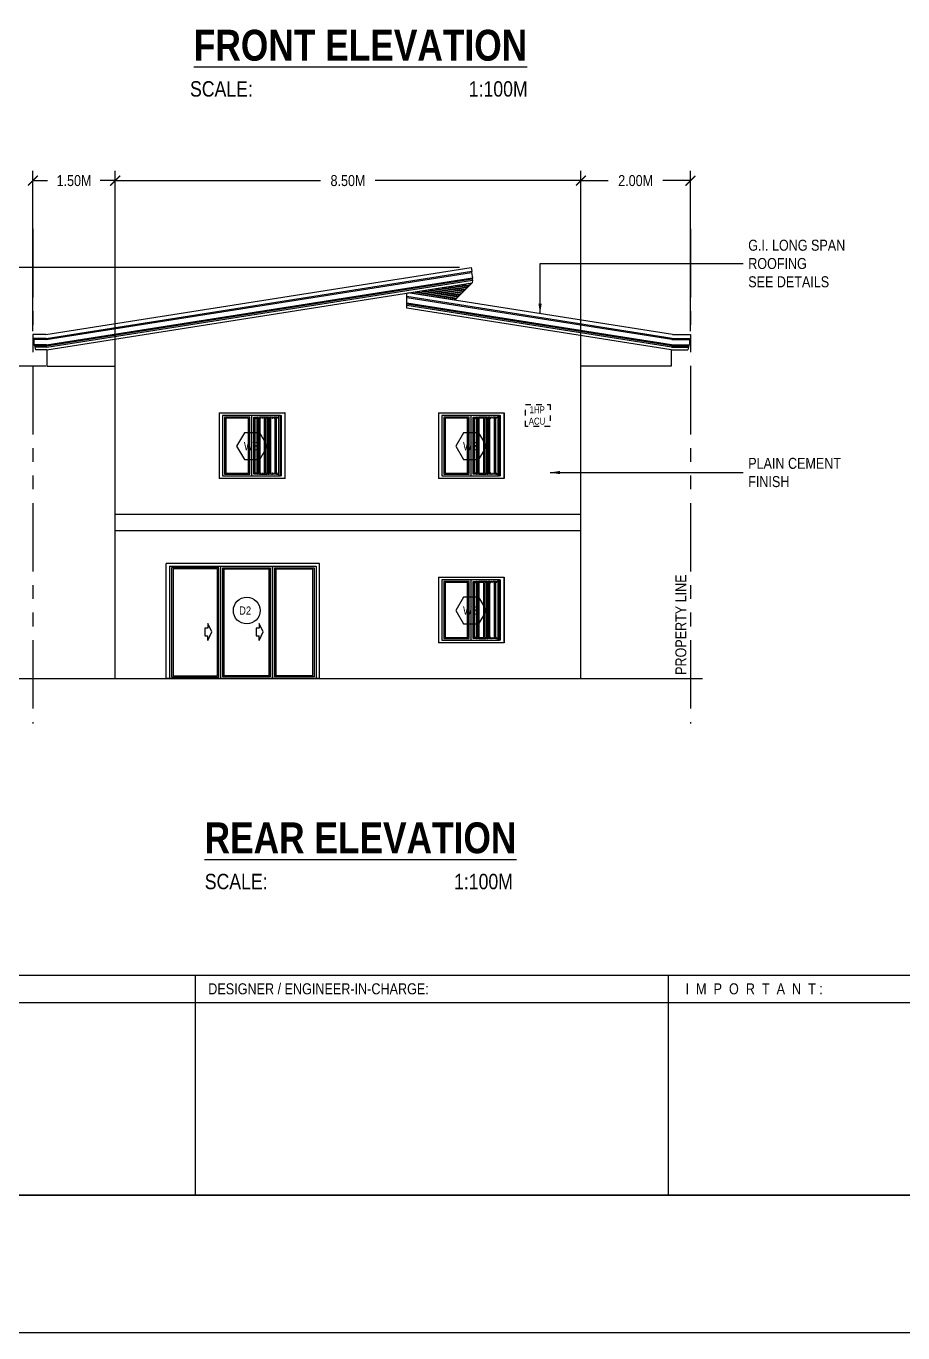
# Model space of a CAD drawing. Header units: inches. Extents: x 7263 to 7501, y 1317 to 1521.
# Drawn here: x 7426.83 to 7442.83, y 1470.12 to 1493.95 of the extents above; entities that cross this region are included whole.
import ezdxf

# ---------------------------------------------------------------- set-up
doc = ezdxf.new("R2010")
doc.units = ezdxf.units.IN
doc.header["$MEASUREMENT"] = 0
doc.linetypes.add('HIDDEN2', pattern=[0.1875, 0.125, -0.0625])
doc.linetypes.add('PHANTOM', pattern=[2.5, 1.25, -0.25, 0.25, -0.25, 0.25, -0.25])
doc.layers.add('.25', color=250, linetype='Continuous', lineweight=25)
for name, color, linetype in [('Layer3', 3, 'Continuous'), ('Layer6', 6, 'Continuous'), ('Layer8', 8, 'Continuous'), ('text', 7, 'Continuous')]:
    doc.layers.add(name, color=color, linetype=linetype)
doc.styles.get("Standard").update_dxf_attribs({"font": ''})
doc.styles.get('Standard').set_extended_font_data('Tw Cen MT Condensed')
doc.dimstyles.new('ISOMETRIC -30', dxfattribs={"dimtxt": 0.2, "dimasz": 0.18, "dimexe": 0.18, "dimexo": 0.0625, "dimgap": 0.09, "dimtad": 0, "dimzin": 0, "dimdsep": 46, "dimtxsty": 'Standard', "dimblk": 'ARCHTICK', "dimcen": 0.09, "dimclrd": 8, "dimclre": 8, "dimclrt": 2, "dimadec": 0, "dimazin": 0, "dimtfac": 1, "dimtofl": 0, "dimtmove": 0, "dimatfit": 3, "dimfxl": 1, "dimtolj": 1, "dimtzin": 0, "dimarcsym": 0})

# ---------------------------------------------------------------- blocks, each defined once
blk = doc.blocks.new('_ArchTick')
at = {"color": 0, "linetype": 'ByBlock', "const_width": 0.15}
blk.add_lwpolyline([(-0.5, -0.5), (0.5, 0.5)], dxfattribs=at)
blk = doc.blocks.new('*D250')
at = {"layer": '.25', "color": 8, "lineweight": -2, "transparency": 16777216}
for p, q in [((7429.877, 1489.552), (7424.554, 1489.552)), ((7424.734, 1489.552), (7424.734, 1489.132)), ((7424.734, 1487.752), (7424.734, 1488.171)), ((7425.803, 1487.752), (7424.554, 1487.752))]:
    blk.add_line(p, q, dxfattribs=at)
at = {"layer": 'Defpoints', "color": 0, "transparency": 16777216}
for p in [(7424.734, 1489.552), (7429.939, 1489.552), (7425.865, 1487.752)]:
    blk.add_point(p, dxfattribs=at)
at = {"layer": '.25', "color": 8, "lineweight": -2, "transparency": 16777216, "xscale": 0.18, "yscale": 0.18, "zscale": 0.18}
for p, rotation in [((7424.734, 1489.552), 90), ((7424.734, 1487.752), 270)]:
    blk.add_blockref('_ArchTick', p, dxfattribs=dict(at, rotation=rotation))
at = {"layer": '.25', "color": 2, "transparency": 16777216, "insert": (7424.734, 1488.652), "char_height": 0.2, "attachment_point": 5, "rotation": 90}
blk.add_mtext('\\A1;1.80M', dxfattribs=at)
blk = doc.blocks.new('*D244')
at = {"layer": '.25', "color": 8, "lineweight": -2, "transparency": 16777216}
for p, q in [((7436.956, 1487.486), (7436.956, 1491.316)), ((7436.956, 1491.136), (7437.456, 1491.136)), ((7438.956, 1491.136), (7438.455, 1491.136)), ((7438.956, 1488.392), (7438.956, 1491.316))]:
    blk.add_line(p, q, dxfattribs=at)
at = {"layer": 'Defpoints', "color": 0, "transparency": 16777216}
for p in [(7438.956, 1491.136), (7438.956, 1488.329), (7436.956, 1487.424)]:
    blk.add_point(p, dxfattribs=at)
at = {"layer": '.25', "color": 8, "lineweight": -2, "transparency": 16777216, "xscale": 0.18, "yscale": 0.18, "zscale": 0.18, "rotation": 180}
blk.add_blockref('_ArchTick', (7436.956, 1491.136), dxfattribs=at)
at = {"layer": '.25', "color": 8, "lineweight": -2, "transparency": 16777216, "xscale": 0.18, "yscale": 0.18, "zscale": 0.18}
blk.add_blockref('_ArchTick', (7438.956, 1491.136), dxfattribs=at)
at = {"layer": '.25', "color": 2, "transparency": 16777216, "insert": (7437.956, 1491.136), "char_height": 0.2, "attachment_point": 5}
blk.add_mtext('\\A1;2.00M', dxfattribs=at)
blk = doc.blocks.new('*D245')
at = {"layer": '.25', "color": 8, "lineweight": -2, "transparency": 16777216}
for p, q in [((7428.456, 1487.486), (7428.456, 1491.316)), ((7428.456, 1491.136), (7432.206, 1491.136)), ((7436.956, 1491.136), (7433.205, 1491.136)), ((7436.956, 1487.814), (7436.956, 1491.316))]:
    blk.add_line(p, q, dxfattribs=at)
at = {"layer": 'Defpoints', "color": 0, "transparency": 16777216}
for p in [(7428.456, 1491.136), (7436.956, 1487.752), (7428.456, 1487.424)]:
    blk.add_point(p, dxfattribs=at)
at = {"layer": '.25', "color": 8, "lineweight": -2, "transparency": 16777216, "xscale": 0.18, "yscale": 0.18, "zscale": 0.18, "rotation": 180}
blk.add_blockref('_ArchTick', (7428.456, 1491.136), dxfattribs=at)
at = {"layer": '.25', "color": 8, "lineweight": -2, "transparency": 16777216, "xscale": 0.18, "yscale": 0.18, "zscale": 0.18}
blk.add_blockref('_ArchTick', (7436.956, 1491.136), dxfattribs=at)
at = {"layer": '.25', "color": 2, "transparency": 16777216, "insert": (7432.706, 1491.136), "char_height": 0.2, "attachment_point": 5}
blk.add_mtext('\\A1;8.50M', dxfattribs=at)
blk = doc.blocks.new('*D246')
at = {"layer": '.25', "color": 8, "lineweight": -2, "transparency": 16777216}
for p, q in [((7426.956, 1488.392), (7426.956, 1491.316)), ((7426.956, 1491.136), (7427.225, 1491.136)), ((7428.456, 1491.136), (7428.186, 1491.136)), ((7428.456, 1487.814), (7428.456, 1491.316))]:
    blk.add_line(p, q, dxfattribs=at)
at = {"layer": 'Defpoints', "color": 0, "transparency": 16777216}
for p in [(7426.956, 1491.136), (7426.956, 1488.329), (7428.456, 1487.752)]:
    blk.add_point(p, dxfattribs=at)
at = {"layer": '.25', "color": 8, "lineweight": -2, "transparency": 16777216, "xscale": 0.18, "yscale": 0.18, "zscale": 0.18, "rotation": 180}
blk.add_blockref('_ArchTick', (7426.956, 1491.136), dxfattribs=at)
at = {"layer": '.25', "color": 8, "lineweight": -2, "transparency": 16777216, "xscale": 0.18, "yscale": 0.18, "zscale": 0.18}
blk.add_blockref('_ArchTick', (7428.456, 1491.136), dxfattribs=at)
at = {"layer": '.25', "color": 2, "transparency": 16777216, "insert": (7427.706, 1491.136), "char_height": 0.2, "attachment_point": 5}
blk.add_mtext('\\A1;1.50M', dxfattribs=at)

msp = doc.modelspace()

# ---------------------------------------------------------------- hatches: boundary and pattern name
at = {"layer": '.25', "true_color": 0x636466}
h = msp.add_hatch(dxfattribs=at)
h.set_pattern_fill('ANSI32', color=251, scale=0.1, angle=126)
h.set_pattern_definition([(171, (1.06745, -54.92741), (-0.00586629244, -0.03703831277), []), (171, (1.05706, -54.91311), (-0.00586629244, -0.03703831277), [])])
h.paths.add_polyline_path([(7433.799, 1489.089), (7434.655, 1488.954), (7434.973, 1489.274)])

# ---------------------------------------------------------------- linework, layer by layer
at = {"layer": '.25', "color": 9, "true_color": 0xc7c8ca}
for p, q in [((7427.19, 1488.329), (7434.956, 1489.552)), ((7427.195, 1488.259), (7434.967, 1489.483)), ((7427.197, 1488.239), (7434.962, 1489.462)), ((7434.956, 1489.552), (7434.967, 1489.483)), ((7434.967, 1489.483), (7434.962, 1489.462)), ((7434.962, 1489.462), (7434.978, 1489.364)), ((7427.205, 1488.14), (7434.978, 1489.364)), ((7427.206, 1488.12), (7434.973, 1489.343)), ((7427.208, 1488.1), (7434.976, 1489.323)), ((7427.212, 1488.052), (7434.973, 1489.274)), ((7434.973, 1489.274), (7434.655, 1488.954)), ((7434.978, 1489.364), (7434.973, 1489.343)), ((7434.973, 1489.343), (7434.976, 1489.323)), ((7434.976, 1489.323), (7434.973, 1489.274)), ((7433.781, 1488.811), (7433.781, 1489.086)), ((7438.621, 1488.259), (7433.781, 1489.021)), ((7438.619, 1488.239), (7433.781, 1489.001)), ((7438.626, 1488.329), (7433.799, 1489.089)), ((7438.611, 1488.14), (7433.781, 1488.901)), ((7438.61, 1488.12), (7433.781, 1488.881)), ((7438.608, 1488.1), (7433.781, 1488.86)), ((7438.604, 1488.052), (7433.781, 1488.811)), ((7427.19, 1488.329), (7426.956, 1488.329)), ((7426.956, 1488.329), (7426.956, 1488.259)), ((7427.195, 1488.259), (7426.956, 1488.259)), ((7426.956, 1488.259), (7426.974, 1488.239)), ((7438.621, 1488.259), (7438.956, 1488.259)), ((7438.626, 1488.329), (7438.956, 1488.329)), ((7438.956, 1488.259), (7438.937, 1488.239)), ((7438.956, 1488.329), (7438.956, 1488.259)), ((7427.197, 1488.239), (7426.974, 1488.239)), ((7426.974, 1488.239), (7426.974, 1488.14)), ((7427.205, 1488.14), (7426.974, 1488.14)), ((7426.974, 1488.14), (7426.992, 1488.12)), ((7427.206, 1488.12), (7426.992, 1488.12)), ((7426.992, 1488.12), (7426.992, 1488.1)), ((7427.208, 1488.1), (7426.992, 1488.1)), ((7426.992, 1488.1), (7427.005, 1488.052)), ((7427.212, 1488.052), (7427.005, 1488.052)), ((7427.212, 1488.052), (7427.212, 1487.752)), ((7438.604, 1488.052), (7438.906, 1488.052)), ((7438.604, 1488.052), (7438.604, 1487.752)), ((7438.608, 1488.1), (7438.919, 1488.1)), ((7438.61, 1488.12), (7438.919, 1488.12)), ((7438.611, 1488.14), (7438.937, 1488.14)), ((7438.619, 1488.239), (7438.937, 1488.239)), ((7438.919, 1488.1), (7438.906, 1488.052)), ((7438.937, 1488.14), (7438.919, 1488.12)), ((7438.919, 1488.12), (7438.919, 1488.1)), ((7438.937, 1488.239), (7438.937, 1488.14)), ((7427.212, 1487.752), (7428.456, 1487.752)), ((7428.456, 1482.052), (7428.456, 1487.752)), ((7436.956, 1482.052), (7436.956, 1487.752)), ((7438.604, 1487.752), (7436.956, 1487.752)), ((7428.456, 1485.052), (7436.956, 1485.052)), ((7428.456, 1484.752), (7436.956, 1484.752)), ((7425.574, 1482.052), (7439.178, 1482.052))]:
    msp.add_line(p, q, dxfattribs=at)
for p, q in [((7430.357, 1486.902), (7430.357, 1485.702)), ((7430.357, 1486.902), (7431.554, 1486.902)), ((7430.417, 1486.852), (7430.417, 1485.752)), ((7430.954, 1486.852), (7430.417, 1486.852)), ((7430.954, 1485.752), (7430.954, 1486.852)), ((7431.446, 1486.852), (7430.954, 1486.852)), ((7431.446, 1486.822), (7431.446, 1486.852)), ((7431.474, 1486.852), (7431.446, 1486.852)), ((7431.474, 1485.752), (7431.474, 1486.852)), ((7431.474, 1486.852), (7431.492, 1486.852)), ((7431.492, 1485.752), (7431.492, 1486.852)), ((7431.554, 1486.902), (7431.554, 1485.702)), ((7431.557, 1486.902), (7431.554, 1486.902)), ((7431.557, 1485.702), (7431.557, 1486.902)), ((7434.357, 1486.902), (7434.357, 1485.702)), ((7434.357, 1486.902), (7435.554, 1486.902)), ((7434.417, 1486.852), (7434.417, 1485.752)), ((7434.954, 1486.852), (7434.417, 1486.852)), ((7434.954, 1485.752), (7434.954, 1486.852)), ((7435.446, 1486.852), (7434.954, 1486.852)), ((7435.446, 1486.822), (7435.446, 1486.852)), ((7435.474, 1486.852), (7435.446, 1486.852)), ((7435.474, 1485.752), (7435.474, 1486.852)), ((7435.474, 1486.852), (7435.492, 1486.852)), ((7435.492, 1485.752), (7435.492, 1486.852)), ((7435.554, 1486.902), (7435.554, 1485.702)), ((7435.557, 1486.902), (7435.554, 1486.902)), ((7435.557, 1485.702), (7435.557, 1486.902)), ((7430.454, 1486.822), (7430.454, 1485.782)), ((7430.916, 1486.822), (7430.454, 1486.822)), ((7430.478, 1486.802), (7430.478, 1485.802)), ((7430.89, 1486.802), (7430.478, 1486.802)), ((7430.89, 1485.802), (7430.89, 1486.802)), ((7430.89, 1486.802), (7430.891, 1486.802)), ((7430.891, 1485.802), (7430.891, 1486.802)), ((7430.916, 1485.782), (7430.916, 1486.822)), ((7430.916, 1486.822), (7430.916, 1486.822)), ((7430.916, 1485.782), (7430.916, 1486.822)), ((7430.99, 1486.822), (7431.053, 1486.822)), ((7430.99, 1485.782), (7430.99, 1486.822)), ((7431.015, 1485.802), (7431.015, 1486.802)), ((7431.015, 1486.802), (7431.049, 1486.802)), ((7431.049, 1485.802), (7431.049, 1486.802)), ((7431.049, 1486.802), (7431.053, 1486.802)), ((7431.061, 1486.822), (7431.053, 1486.822)), ((7431.053, 1485.802), (7431.053, 1486.802)), ((7431.053, 1486.802), (7431.053, 1486.802)), ((7431.055, 1486.802), (7431.054, 1486.802)), ((7431.061, 1486.822), (7431.079, 1486.822)), ((7431.061, 1486.802), (7431.066, 1486.802)), ((7431.066, 1485.802), (7431.066, 1486.802)), ((7431.066, 1486.802), (7431.07, 1486.802)), ((7431.07, 1485.802), (7431.07, 1486.802)), ((7431.07, 1486.802), (7431.079, 1486.802)), ((7431.079, 1486.822), (7431.08, 1486.822)), ((7431.08, 1486.822), (7431.093, 1486.822)), ((7431.08, 1486.802), (7431.081, 1486.802)), ((7431.081, 1485.802), (7431.081, 1486.802)), ((7431.09, 1486.802), (7431.081, 1486.802)), ((7431.09, 1485.802), (7431.09, 1486.802)), ((7431.09, 1486.802), (7431.093, 1486.802)), ((7431.131, 1486.822), (7431.093, 1486.822)), ((7431.102, 1485.802), (7431.102, 1486.802)), ((7431.102, 1486.802), (7431.102, 1486.802)), ((7431.122, 1486.802), (7431.102, 1486.802)), ((7431.164, 1486.822), (7431.131, 1486.822)), ((7431.154, 1486.802), (7431.131, 1486.802)), ((7431.157, 1486.802), (7431.158, 1486.802)), ((7431.23, 1486.822), (7431.164, 1486.822)), ((7431.185, 1486.802), (7431.164, 1486.802)), ((7431.185, 1485.802), (7431.185, 1486.802)), ((7431.185, 1486.802), (7431.186, 1486.802)), ((7431.2, 1486.802), (7431.201, 1486.802)), ((7431.201, 1485.802), (7431.201, 1486.802)), ((7431.201, 1486.802), (7431.21, 1486.802)), ((7431.21, 1485.802), (7431.21, 1486.802)), ((7431.21, 1485.802), (7431.21, 1486.802)), ((7431.21, 1486.802), (7431.21, 1486.802)), ((7431.21, 1486.802), (7431.211, 1486.802)), ((7431.23, 1486.802), (7431.217, 1486.802)), ((7431.247, 1486.822), (7431.23, 1486.822)), ((7431.243, 1486.802), (7431.238, 1486.802)), ((7431.243, 1485.802), (7431.243, 1486.802)), ((7431.243, 1486.802), (7431.247, 1486.802)), ((7431.247, 1486.802), (7431.247, 1486.822)), ((7431.247, 1486.822), (7431.26, 1486.822)), ((7431.247, 1485.802), (7431.247, 1486.802)), ((7431.247, 1486.802), (7431.247, 1486.802)), ((7431.26, 1486.822), (7431.263, 1486.822)), ((7431.26, 1486.802), (7431.26, 1486.822)), ((7431.26, 1486.802), (7431.263, 1486.802)), ((7431.26, 1485.802), (7431.26, 1486.802)), ((7431.263, 1486.802), (7431.263, 1486.822)), ((7431.275, 1486.822), (7431.263, 1486.822)), ((7431.263, 1485.802), (7431.263, 1486.802)), ((7431.273, 1486.802), (7431.275, 1486.802)), ((7431.275, 1486.822), (7431.284, 1486.822)), ((7431.275, 1486.802), (7431.275, 1486.822)), ((7431.275, 1485.802), (7431.275, 1486.802)), ((7431.283, 1486.802), (7431.275, 1486.802)), ((7431.283, 1485.802), (7431.283, 1486.802)), ((7431.283, 1486.802), (7431.284, 1486.802)), ((7431.296, 1486.822), (7431.284, 1486.822)), ((7431.296, 1486.822), (7431.313, 1486.822)), ((7431.296, 1486.802), (7431.296, 1486.822)), ((7431.296, 1486.802), (7431.296, 1486.802)), ((7431.296, 1486.802), (7431.313, 1486.802)), ((7431.296, 1485.802), (7431.296, 1486.802)), ((7431.327, 1486.822), (7431.313, 1486.822)), ((7431.325, 1486.802), (7431.326, 1486.802)), ((7431.327, 1486.822), (7431.346, 1486.822)), ((7431.346, 1486.802), (7431.327, 1486.802)), ((7431.346, 1486.822), (7431.351, 1486.822)), ((7431.379, 1486.822), (7431.355, 1486.822)), ((7431.359, 1486.802), (7431.379, 1486.802)), ((7431.379, 1486.802), (7431.379, 1486.822)), ((7431.394, 1486.822), (7431.379, 1486.822)), ((7431.379, 1485.802), (7431.379, 1486.802)), ((7431.394, 1486.822), (7431.403, 1486.822)), ((7431.394, 1486.802), (7431.394, 1486.822)), ((7431.394, 1486.802), (7431.394, 1486.802)), ((7431.394, 1485.802), (7431.394, 1486.802)), ((7431.394, 1486.802), (7431.403, 1486.802)), ((7431.403, 1486.802), (7431.403, 1486.822)), ((7431.412, 1486.822), (7431.403, 1486.822)), ((7431.403, 1485.802), (7431.403, 1486.802)), ((7431.41, 1486.802), (7431.411, 1486.802)), ((7431.412, 1486.822), (7431.422, 1486.822)), ((7431.422, 1486.802), (7431.412, 1486.802)), ((7431.422, 1486.822), (7431.428, 1486.822)), ((7431.446, 1486.822), (7431.429, 1486.822)), ((7431.446, 1486.822), (7431.447, 1486.822)), ((7431.446, 1485.782), (7431.446, 1486.822)), ((7434.454, 1486.822), (7434.454, 1485.782)), ((7434.916, 1486.822), (7434.454, 1486.822)), ((7434.478, 1486.802), (7434.478, 1485.802)), ((7434.89, 1486.802), (7434.478, 1486.802)), ((7434.89, 1485.802), (7434.89, 1486.802)), ((7434.89, 1486.802), (7434.891, 1486.802)), ((7434.891, 1485.802), (7434.891, 1486.802)), ((7434.916, 1485.782), (7434.916, 1486.822)), ((7434.916, 1486.822), (7434.916, 1486.822)), ((7434.916, 1485.782), (7434.916, 1486.822)), ((7434.99, 1486.822), (7435.053, 1486.822)), ((7434.99, 1485.782), (7434.99, 1486.822)), ((7435.015, 1485.802), (7435.015, 1486.802)), ((7435.015, 1486.802), (7435.049, 1486.802)), ((7435.049, 1485.802), (7435.049, 1486.802)), ((7435.049, 1486.802), (7435.053, 1486.802)), ((7435.061, 1486.822), (7435.053, 1486.822)), ((7435.053, 1485.802), (7435.053, 1486.802)), ((7435.053, 1486.802), (7435.053, 1486.802)), ((7435.055, 1486.802), (7435.054, 1486.802)), ((7435.061, 1486.822), (7435.079, 1486.822)), ((7435.061, 1486.802), (7435.066, 1486.802)), ((7435.066, 1485.802), (7435.066, 1486.802)), ((7435.066, 1486.802), (7435.07, 1486.802)), ((7435.07, 1485.802), (7435.07, 1486.802)), ((7435.07, 1486.802), (7435.079, 1486.802)), ((7435.079, 1486.822), (7435.08, 1486.822)), ((7435.08, 1486.822), (7435.093, 1486.822)), ((7435.08, 1486.802), (7435.081, 1486.802)), ((7435.081, 1485.802), (7435.081, 1486.802)), ((7435.09, 1486.802), (7435.081, 1486.802)), ((7435.09, 1485.802), (7435.09, 1486.802)), ((7435.09, 1486.802), (7435.093, 1486.802)), ((7435.131, 1486.822), (7435.093, 1486.822)), ((7435.102, 1485.802), (7435.102, 1486.802)), ((7435.102, 1486.802), (7435.102, 1486.802)), ((7435.122, 1486.802), (7435.102, 1486.802)), ((7435.164, 1486.822), (7435.131, 1486.822)), ((7435.154, 1486.802), (7435.131, 1486.802)), ((7435.157, 1486.802), (7435.158, 1486.802)), ((7435.23, 1486.822), (7435.164, 1486.822)), ((7435.185, 1486.802), (7435.164, 1486.802)), ((7435.185, 1485.802), (7435.185, 1486.802)), ((7435.185, 1486.802), (7435.186, 1486.802)), ((7435.2, 1486.802), (7435.201, 1486.802)), ((7435.201, 1485.802), (7435.201, 1486.802)), ((7435.201, 1486.802), (7435.21, 1486.802)), ((7435.21, 1485.802), (7435.21, 1486.802)), ((7435.21, 1485.802), (7435.21, 1486.802)), ((7435.21, 1486.802), (7435.21, 1486.802)), ((7435.21, 1486.802), (7435.211, 1486.802)), ((7435.23, 1486.802), (7435.217, 1486.802)), ((7435.247, 1486.822), (7435.23, 1486.822)), ((7435.243, 1486.802), (7435.238, 1486.802)), ((7435.243, 1485.802), (7435.243, 1486.802)), ((7435.243, 1486.802), (7435.247, 1486.802)), ((7435.247, 1486.802), (7435.247, 1486.822)), ((7435.247, 1486.822), (7435.26, 1486.822)), ((7435.247, 1485.802), (7435.247, 1486.802)), ((7435.247, 1486.802), (7435.247, 1486.802)), ((7435.26, 1486.822), (7435.263, 1486.822)), ((7435.26, 1486.802), (7435.26, 1486.822)), ((7435.26, 1486.802), (7435.263, 1486.802)), ((7435.26, 1485.802), (7435.26, 1486.802)), ((7435.263, 1486.802), (7435.263, 1486.822)), ((7435.275, 1486.822), (7435.263, 1486.822)), ((7435.263, 1485.802), (7435.263, 1486.802)), ((7435.273, 1486.802), (7435.275, 1486.802)), ((7435.275, 1486.822), (7435.284, 1486.822)), ((7435.275, 1486.802), (7435.275, 1486.822)), ((7435.275, 1485.802), (7435.275, 1486.802)), ((7435.283, 1486.802), (7435.275, 1486.802)), ((7435.283, 1485.802), (7435.283, 1486.802)), ((7435.283, 1486.802), (7435.284, 1486.802)), ((7435.296, 1486.822), (7435.284, 1486.822)), ((7435.296, 1486.822), (7435.313, 1486.822)), ((7435.296, 1486.802), (7435.296, 1486.822)), ((7435.296, 1486.802), (7435.296, 1486.802)), ((7435.296, 1486.802), (7435.313, 1486.802)), ((7435.296, 1485.802), (7435.296, 1486.802)), ((7435.327, 1486.822), (7435.313, 1486.822)), ((7435.325, 1486.802), (7435.326, 1486.802)), ((7435.327, 1486.822), (7435.346, 1486.822)), ((7435.346, 1486.802), (7435.327, 1486.802)), ((7435.346, 1486.822), (7435.351, 1486.822)), ((7435.379, 1486.822), (7435.355, 1486.822)), ((7435.359, 1486.802), (7435.379, 1486.802)), ((7435.379, 1486.802), (7435.379, 1486.822)), ((7435.394, 1486.822), (7435.379, 1486.822)), ((7435.379, 1485.802), (7435.379, 1486.802)), ((7435.394, 1486.822), (7435.403, 1486.822)), ((7435.394, 1486.802), (7435.394, 1486.822)), ((7435.394, 1486.802), (7435.394, 1486.802)), ((7435.394, 1485.802), (7435.394, 1486.802)), ((7435.394, 1486.802), (7435.403, 1486.802)), ((7435.403, 1486.802), (7435.403, 1486.822)), ((7435.412, 1486.822), (7435.403, 1486.822)), ((7435.403, 1485.802), (7435.403, 1486.802)), ((7435.41, 1486.802), (7435.411, 1486.802)), ((7435.412, 1486.822), (7435.422, 1486.822)), ((7435.422, 1486.802), (7435.412, 1486.802)), ((7435.422, 1486.822), (7435.428, 1486.822)), ((7435.446, 1486.822), (7435.429, 1486.822)), ((7435.446, 1486.822), (7435.447, 1486.822)), ((7435.446, 1485.782), (7435.446, 1486.822)), ((7431.554, 1485.702), (7430.357, 1485.702)), ((7430.417, 1485.752), (7430.954, 1485.752)), ((7430.454, 1485.782), (7430.916, 1485.782)), ((7430.478, 1485.802), (7430.89, 1485.802)), ((7430.89, 1485.802), (7430.891, 1485.802)), ((7430.916, 1485.782), (7430.916, 1485.782)), ((7430.954, 1485.752), (7431.446, 1485.752)), ((7431.053, 1485.782), (7430.99, 1485.782)), ((7431.049, 1485.802), (7431.015, 1485.802)), ((7431.053, 1485.802), (7431.049, 1485.802)), ((7431.053, 1485.802), (7431.053, 1485.802)), ((7431.053, 1485.782), (7431.061, 1485.782)), ((7431.055, 1485.802), (7431.054, 1485.802)), ((7431.066, 1485.802), (7431.061, 1485.802)), ((7431.079, 1485.782), (7431.061, 1485.782)), ((7431.07, 1485.802), (7431.066, 1485.802)), ((7431.079, 1485.802), (7431.07, 1485.802)), ((7431.08, 1485.782), (7431.079, 1485.782)), ((7431.081, 1485.802), (7431.08, 1485.802)), ((7431.093, 1485.782), (7431.08, 1485.782)), ((7431.081, 1485.802), (7431.09, 1485.802)), ((7431.093, 1485.802), (7431.09, 1485.802)), ((7431.093, 1485.782), (7431.131, 1485.782)), ((7431.102, 1485.802), (7431.102, 1485.802)), ((7431.102, 1485.802), (7431.122, 1485.802)), ((7431.131, 1485.802), (7431.154, 1485.802)), ((7431.131, 1485.782), (7431.164, 1485.782)), ((7431.158, 1485.802), (7431.157, 1485.802)), ((7431.164, 1485.802), (7431.185, 1485.802)), ((7431.164, 1485.782), (7431.23, 1485.782)), ((7431.186, 1485.802), (7431.185, 1485.802)), ((7431.201, 1485.802), (7431.2, 1485.802)), ((7431.21, 1485.802), (7431.201, 1485.802)), ((7431.211, 1485.802), (7431.21, 1485.802)), ((7431.21, 1485.802), (7431.21, 1485.802)), ((7431.217, 1485.802), (7431.23, 1485.802)), ((7431.247, 1485.782), (7431.23, 1485.782)), ((7431.238, 1485.802), (7431.243, 1485.802)), ((7431.247, 1485.802), (7431.243, 1485.802)), ((7431.247, 1485.782), (7431.247, 1485.802)), ((7431.247, 1485.802), (7431.247, 1485.802)), ((7431.247, 1485.782), (7431.26, 1485.782)), ((7431.263, 1485.802), (7431.26, 1485.802)), ((7431.26, 1485.782), (7431.26, 1485.802)), ((7431.263, 1485.782), (7431.26, 1485.782)), ((7431.263, 1485.782), (7431.263, 1485.802)), ((7431.275, 1485.782), (7431.263, 1485.782)), ((7431.275, 1485.802), (7431.273, 1485.802)), ((7431.275, 1485.782), (7431.275, 1485.802)), ((7431.283, 1485.802), (7431.275, 1485.802)), ((7431.284, 1485.782), (7431.275, 1485.782)), ((7431.284, 1485.802), (7431.283, 1485.802)), ((7431.296, 1485.782), (7431.284, 1485.782)), ((7431.313, 1485.802), (7431.296, 1485.802)), ((7431.296, 1485.802), (7431.296, 1485.802)), ((7431.296, 1485.782), (7431.296, 1485.802)), ((7431.313, 1485.782), (7431.296, 1485.782)), ((7431.313, 1485.782), (7431.327, 1485.782)), ((7431.326, 1485.802), (7431.325, 1485.802)), ((7431.327, 1485.802), (7431.346, 1485.802)), ((7431.346, 1485.782), (7431.327, 1485.782)), ((7431.351, 1485.782), (7431.346, 1485.782)), ((7431.379, 1485.782), (7431.355, 1485.782)), ((7431.359, 1485.802), (7431.379, 1485.802)), ((7431.379, 1485.782), (7431.379, 1485.802)), ((7431.394, 1485.782), (7431.379, 1485.782)), ((7431.394, 1485.802), (7431.394, 1485.802)), ((7431.394, 1485.782), (7431.394, 1485.802)), ((7431.394, 1485.802), (7431.403, 1485.802)), ((7431.403, 1485.782), (7431.394, 1485.782)), ((7431.403, 1485.782), (7431.403, 1485.802)), ((7431.403, 1485.782), (7431.412, 1485.782)), ((7431.411, 1485.802), (7431.41, 1485.802)), ((7431.412, 1485.802), (7431.422, 1485.802)), ((7431.412, 1485.782), (7431.428, 1485.782)), ((7431.446, 1485.782), (7431.429, 1485.782)), ((7431.447, 1485.782), (7431.446, 1485.782)), ((7431.446, 1485.752), (7431.446, 1485.782)), ((7431.446, 1485.752), (7431.474, 1485.752)), ((7431.492, 1485.752), (7431.474, 1485.752)), ((7431.557, 1485.702), (7431.554, 1485.702)), ((7435.554, 1485.702), (7434.357, 1485.702)), ((7434.417, 1485.752), (7434.954, 1485.752)), ((7434.454, 1485.782), (7434.916, 1485.782)), ((7434.478, 1485.802), (7434.89, 1485.802)), ((7434.89, 1485.802), (7434.891, 1485.802)), ((7434.916, 1485.782), (7434.916, 1485.782)), ((7434.954, 1485.752), (7435.446, 1485.752)), ((7435.053, 1485.782), (7434.99, 1485.782)), ((7435.049, 1485.802), (7435.015, 1485.802)), ((7435.053, 1485.802), (7435.049, 1485.802)), ((7435.053, 1485.802), (7435.053, 1485.802)), ((7435.053, 1485.782), (7435.061, 1485.782)), ((7435.055, 1485.802), (7435.054, 1485.802)), ((7435.066, 1485.802), (7435.061, 1485.802)), ((7435.079, 1485.782), (7435.061, 1485.782)), ((7435.07, 1485.802), (7435.066, 1485.802)), ((7435.079, 1485.802), (7435.07, 1485.802)), ((7435.08, 1485.782), (7435.079, 1485.782)), ((7435.081, 1485.802), (7435.08, 1485.802)), ((7435.093, 1485.782), (7435.08, 1485.782)), ((7435.081, 1485.802), (7435.09, 1485.802)), ((7435.093, 1485.802), (7435.09, 1485.802)), ((7435.093, 1485.782), (7435.131, 1485.782)), ((7435.102, 1485.802), (7435.102, 1485.802)), ((7435.102, 1485.802), (7435.122, 1485.802)), ((7435.131, 1485.802), (7435.154, 1485.802)), ((7435.131, 1485.782), (7435.164, 1485.782)), ((7435.158, 1485.802), (7435.157, 1485.802)), ((7435.164, 1485.802), (7435.185, 1485.802)), ((7435.164, 1485.782), (7435.23, 1485.782)), ((7435.186, 1485.802), (7435.185, 1485.802)), ((7435.201, 1485.802), (7435.2, 1485.802)), ((7435.21, 1485.802), (7435.201, 1485.802)), ((7435.211, 1485.802), (7435.21, 1485.802)), ((7435.21, 1485.802), (7435.21, 1485.802)), ((7435.217, 1485.802), (7435.23, 1485.802)), ((7435.247, 1485.782), (7435.23, 1485.782)), ((7435.238, 1485.802), (7435.243, 1485.802)), ((7435.247, 1485.802), (7435.243, 1485.802)), ((7435.247, 1485.782), (7435.247, 1485.802)), ((7435.247, 1485.802), (7435.247, 1485.802)), ((7435.247, 1485.782), (7435.26, 1485.782)), ((7435.263, 1485.802), (7435.26, 1485.802)), ((7435.26, 1485.782), (7435.26, 1485.802)), ((7435.263, 1485.782), (7435.26, 1485.782)), ((7435.263, 1485.782), (7435.263, 1485.802)), ((7435.275, 1485.782), (7435.263, 1485.782)), ((7435.275, 1485.802), (7435.273, 1485.802)), ((7435.275, 1485.782), (7435.275, 1485.802)), ((7435.283, 1485.802), (7435.275, 1485.802)), ((7435.284, 1485.782), (7435.275, 1485.782)), ((7435.284, 1485.802), (7435.283, 1485.802)), ((7435.296, 1485.782), (7435.284, 1485.782)), ((7435.313, 1485.802), (7435.296, 1485.802)), ((7435.296, 1485.802), (7435.296, 1485.802)), ((7435.296, 1485.782), (7435.296, 1485.802)), ((7435.313, 1485.782), (7435.296, 1485.782)), ((7435.313, 1485.782), (7435.327, 1485.782)), ((7435.326, 1485.802), (7435.325, 1485.802)), ((7435.327, 1485.802), (7435.346, 1485.802)), ((7435.346, 1485.782), (7435.327, 1485.782)), ((7435.351, 1485.782), (7435.346, 1485.782)), ((7435.379, 1485.782), (7435.355, 1485.782)), ((7435.359, 1485.802), (7435.379, 1485.802)), ((7435.379, 1485.782), (7435.379, 1485.802)), ((7435.394, 1485.782), (7435.379, 1485.782)), ((7435.394, 1485.802), (7435.394, 1485.802)), ((7435.394, 1485.782), (7435.394, 1485.802)), ((7435.394, 1485.802), (7435.403, 1485.802)), ((7435.403, 1485.782), (7435.394, 1485.782)), ((7435.403, 1485.782), (7435.403, 1485.802)), ((7435.403, 1485.782), (7435.412, 1485.782)), ((7435.411, 1485.802), (7435.41, 1485.802)), ((7435.412, 1485.802), (7435.422, 1485.802)), ((7435.412, 1485.782), (7435.428, 1485.782)), ((7435.446, 1485.782), (7435.429, 1485.782)), ((7435.447, 1485.782), (7435.446, 1485.782)), ((7435.446, 1485.752), (7435.446, 1485.782)), ((7435.446, 1485.752), (7435.474, 1485.752)), ((7435.492, 1485.752), (7435.474, 1485.752)), ((7435.557, 1485.702), (7435.554, 1485.702)), ((7434.357, 1483.902), (7434.357, 1482.702)), ((7434.357, 1483.902), (7435.554, 1483.902)), ((7434.417, 1483.852), (7434.417, 1482.752)), ((7434.954, 1483.852), (7434.417, 1483.852)), ((7434.454, 1483.822), (7434.454, 1482.782)), ((7434.916, 1483.822), (7434.454, 1483.822)), ((7434.478, 1483.802), (7434.478, 1482.802)), ((7434.89, 1483.802), (7434.478, 1483.802)), ((7434.89, 1482.802), (7434.89, 1483.802)), ((7434.89, 1483.802), (7434.891, 1483.802)), ((7434.891, 1482.802), (7434.891, 1483.802)), ((7434.916, 1482.782), (7434.916, 1483.822)), ((7434.916, 1483.822), (7434.916, 1483.822)), ((7434.916, 1482.782), (7434.916, 1483.822)), ((7434.954, 1482.752), (7434.954, 1483.852)), ((7435.446, 1483.852), (7434.954, 1483.852)), ((7434.99, 1483.822), (7435.053, 1483.822)), ((7434.99, 1482.782), (7434.99, 1483.822)), ((7435.015, 1482.802), (7435.015, 1483.802)), ((7435.015, 1483.802), (7435.049, 1483.802)), ((7435.049, 1482.802), (7435.049, 1483.802)), ((7435.049, 1483.802), (7435.053, 1483.802)), ((7435.061, 1483.822), (7435.053, 1483.822)), ((7435.053, 1482.802), (7435.053, 1483.802)), ((7435.053, 1483.802), (7435.053, 1483.802)), ((7435.055, 1483.802), (7435.054, 1483.802)), ((7435.061, 1483.822), (7435.079, 1483.822)), ((7435.061, 1483.802), (7435.066, 1483.802)), ((7435.066, 1482.802), (7435.066, 1483.802)), ((7435.066, 1483.802), (7435.07, 1483.802)), ((7435.07, 1482.802), (7435.07, 1483.802)), ((7435.07, 1483.802), (7435.079, 1483.802)), ((7435.079, 1483.822), (7435.08, 1483.822)), ((7435.08, 1483.822), (7435.093, 1483.822)), ((7435.08, 1483.802), (7435.081, 1483.802)), ((7435.081, 1482.802), (7435.081, 1483.802)), ((7435.09, 1483.802), (7435.081, 1483.802)), ((7435.09, 1482.802), (7435.09, 1483.802)), ((7435.09, 1483.802), (7435.093, 1483.802)), ((7435.131, 1483.822), (7435.093, 1483.822)), ((7435.102, 1482.802), (7435.102, 1483.802)), ((7435.102, 1483.802), (7435.102, 1483.802)), ((7435.122, 1483.802), (7435.102, 1483.802)), ((7435.164, 1483.822), (7435.131, 1483.822)), ((7435.154, 1483.802), (7435.131, 1483.802)), ((7435.157, 1483.802), (7435.158, 1483.802)), ((7435.23, 1483.822), (7435.164, 1483.822)), ((7435.185, 1483.802), (7435.164, 1483.802)), ((7435.185, 1482.802), (7435.185, 1483.802)), ((7435.185, 1483.802), (7435.186, 1483.802)), ((7435.2, 1483.802), (7435.201, 1483.802)), ((7435.201, 1482.802), (7435.201, 1483.802)), ((7435.201, 1483.802), (7435.21, 1483.802)), ((7435.21, 1482.802), (7435.21, 1483.802)), ((7435.21, 1482.802), (7435.21, 1483.802)), ((7435.21, 1483.802), (7435.21, 1483.802)), ((7435.21, 1483.802), (7435.211, 1483.802)), ((7435.23, 1483.802), (7435.217, 1483.802)), ((7435.247, 1483.822), (7435.23, 1483.822)), ((7435.243, 1483.802), (7435.238, 1483.802)), ((7435.243, 1482.802), (7435.243, 1483.802)), ((7435.243, 1483.802), (7435.247, 1483.802)), ((7435.247, 1483.802), (7435.247, 1483.822)), ((7435.247, 1483.822), (7435.26, 1483.822)), ((7435.247, 1482.802), (7435.247, 1483.802)), ((7435.247, 1483.802), (7435.247, 1483.802)), ((7435.26, 1483.822), (7435.263, 1483.822)), ((7435.26, 1483.802), (7435.26, 1483.822)), ((7435.26, 1483.802), (7435.263, 1483.802)), ((7435.26, 1482.802), (7435.26, 1483.802)), ((7435.263, 1483.802), (7435.263, 1483.822)), ((7435.275, 1483.822), (7435.263, 1483.822)), ((7435.263, 1482.802), (7435.263, 1483.802)), ((7435.273, 1483.802), (7435.275, 1483.802)), ((7435.275, 1483.822), (7435.284, 1483.822)), ((7435.275, 1483.802), (7435.275, 1483.822)), ((7435.275, 1482.802), (7435.275, 1483.802)), ((7435.283, 1483.802), (7435.275, 1483.802)), ((7435.283, 1482.802), (7435.283, 1483.802)), ((7435.283, 1483.802), (7435.284, 1483.802)), ((7435.296, 1483.822), (7435.284, 1483.822)), ((7435.296, 1483.822), (7435.313, 1483.822)), ((7435.296, 1483.802), (7435.296, 1483.822)), ((7435.296, 1483.802), (7435.296, 1483.802)), ((7435.296, 1483.802), (7435.313, 1483.802)), ((7435.296, 1482.802), (7435.296, 1483.802)), ((7435.327, 1483.822), (7435.313, 1483.822)), ((7435.325, 1483.802), (7435.326, 1483.802)), ((7435.327, 1483.822), (7435.346, 1483.822)), ((7435.346, 1483.802), (7435.327, 1483.802)), ((7435.346, 1483.822), (7435.351, 1483.822)), ((7435.379, 1483.822), (7435.355, 1483.822)), ((7435.359, 1483.802), (7435.379, 1483.802)), ((7435.379, 1483.802), (7435.379, 1483.822)), ((7435.394, 1483.822), (7435.379, 1483.822)), ((7435.379, 1482.802), (7435.379, 1483.802)), ((7435.394, 1483.822), (7435.403, 1483.822)), ((7435.394, 1483.802), (7435.394, 1483.822)), ((7435.394, 1483.802), (7435.394, 1483.802)), ((7435.394, 1482.802), (7435.394, 1483.802)), ((7435.394, 1483.802), (7435.403, 1483.802)), ((7435.403, 1483.802), (7435.403, 1483.822)), ((7435.412, 1483.822), (7435.403, 1483.822)), ((7435.403, 1482.802), (7435.403, 1483.802)), ((7435.41, 1483.802), (7435.411, 1483.802)), ((7435.412, 1483.822), (7435.422, 1483.822)), ((7435.422, 1483.802), (7435.412, 1483.802)), ((7435.422, 1483.822), (7435.428, 1483.822)), ((7435.446, 1483.822), (7435.429, 1483.822)), ((7435.446, 1483.822), (7435.446, 1483.852)), ((7435.474, 1483.852), (7435.446, 1483.852)), ((7435.446, 1483.822), (7435.447, 1483.822)), ((7435.446, 1482.782), (7435.446, 1483.822)), ((7435.474, 1482.752), (7435.474, 1483.852)), ((7435.474, 1483.852), (7435.492, 1483.852)), ((7435.492, 1482.752), (7435.492, 1483.852)), ((7435.554, 1483.902), (7435.554, 1482.702)), ((7435.557, 1483.902), (7435.554, 1483.902)), ((7435.557, 1482.702), (7435.557, 1483.902)), ((7434.454, 1482.782), (7434.916, 1482.782)), ((7434.478, 1482.802), (7434.89, 1482.802)), ((7434.89, 1482.802), (7434.891, 1482.802)), ((7434.916, 1482.782), (7434.916, 1482.782)), ((7435.053, 1482.782), (7434.99, 1482.782)), ((7435.049, 1482.802), (7435.015, 1482.802)), ((7435.053, 1482.802), (7435.049, 1482.802)), ((7435.053, 1482.802), (7435.053, 1482.802)), ((7435.053, 1482.782), (7435.061, 1482.782)), ((7435.055, 1482.802), (7435.054, 1482.802)), ((7435.066, 1482.802), (7435.061, 1482.802)), ((7435.079, 1482.782), (7435.061, 1482.782)), ((7435.07, 1482.802), (7435.066, 1482.802)), ((7435.079, 1482.802), (7435.07, 1482.802)), ((7435.08, 1482.782), (7435.079, 1482.782)), ((7435.081, 1482.802), (7435.08, 1482.802)), ((7435.093, 1482.782), (7435.08, 1482.782)), ((7435.081, 1482.802), (7435.09, 1482.802)), ((7435.093, 1482.802), (7435.09, 1482.802)), ((7435.093, 1482.782), (7435.131, 1482.782)), ((7435.102, 1482.802), (7435.102, 1482.802)), ((7435.102, 1482.802), (7435.122, 1482.802)), ((7435.131, 1482.802), (7435.154, 1482.802)), ((7435.131, 1482.782), (7435.164, 1482.782)), ((7435.158, 1482.802), (7435.157, 1482.802)), ((7435.164, 1482.802), (7435.185, 1482.802)), ((7435.164, 1482.782), (7435.23, 1482.782)), ((7435.186, 1482.802), (7435.185, 1482.802)), ((7435.201, 1482.802), (7435.2, 1482.802)), ((7435.21, 1482.802), (7435.201, 1482.802)), ((7435.211, 1482.802), (7435.21, 1482.802)), ((7435.21, 1482.802), (7435.21, 1482.802)), ((7435.217, 1482.802), (7435.23, 1482.802)), ((7435.247, 1482.782), (7435.23, 1482.782)), ((7435.238, 1482.802), (7435.243, 1482.802)), ((7435.247, 1482.802), (7435.243, 1482.802)), ((7435.247, 1482.782), (7435.247, 1482.802)), ((7435.247, 1482.802), (7435.247, 1482.802)), ((7435.247, 1482.782), (7435.26, 1482.782)), ((7435.263, 1482.802), (7435.26, 1482.802)), ((7435.26, 1482.782), (7435.26, 1482.802)), ((7435.263, 1482.782), (7435.26, 1482.782)), ((7435.263, 1482.782), (7435.263, 1482.802)), ((7435.275, 1482.782), (7435.263, 1482.782)), ((7435.275, 1482.802), (7435.273, 1482.802)), ((7435.275, 1482.782), (7435.275, 1482.802)), ((7435.283, 1482.802), (7435.275, 1482.802)), ((7435.284, 1482.782), (7435.275, 1482.782)), ((7435.284, 1482.802), (7435.283, 1482.802)), ((7435.296, 1482.782), (7435.284, 1482.782)), ((7435.313, 1482.802), (7435.296, 1482.802)), ((7435.296, 1482.802), (7435.296, 1482.802)), ((7435.296, 1482.782), (7435.296, 1482.802)), ((7435.313, 1482.782), (7435.296, 1482.782)), ((7435.313, 1482.782), (7435.327, 1482.782)), ((7435.326, 1482.802), (7435.325, 1482.802)), ((7435.327, 1482.802), (7435.346, 1482.802)), ((7435.346, 1482.782), (7435.327, 1482.782)), ((7435.351, 1482.782), (7435.346, 1482.782)), ((7435.379, 1482.782), (7435.355, 1482.782)), ((7435.359, 1482.802), (7435.379, 1482.802)), ((7435.379, 1482.782), (7435.379, 1482.802)), ((7435.394, 1482.782), (7435.379, 1482.782)), ((7435.394, 1482.802), (7435.394, 1482.802)), ((7435.394, 1482.782), (7435.394, 1482.802)), ((7435.394, 1482.802), (7435.403, 1482.802)), ((7435.403, 1482.782), (7435.394, 1482.782)), ((7435.403, 1482.782), (7435.403, 1482.802)), ((7435.403, 1482.782), (7435.412, 1482.782)), ((7435.411, 1482.802), (7435.41, 1482.802)), ((7435.412, 1482.802), (7435.422, 1482.802)), ((7435.412, 1482.782), (7435.428, 1482.782)), ((7435.446, 1482.782), (7435.429, 1482.782)), ((7435.447, 1482.782), (7435.446, 1482.782)), ((7435.446, 1482.752), (7435.446, 1482.782)), ((7435.554, 1482.702), (7434.357, 1482.702)), ((7434.417, 1482.752), (7434.954, 1482.752)), ((7434.954, 1482.752), (7435.446, 1482.752)), ((7435.446, 1482.752), (7435.474, 1482.752)), ((7435.492, 1482.752), (7435.474, 1482.752)), ((7435.557, 1482.702), (7435.554, 1482.702))]:
    msp.add_line(p, q)
at = {"layer": 'Defpoints'}
msp.add_lwpolyline([(7415.697, 1521.116), (7492.197, 1521.116), (7492.197, 1470.116), (7415.697, 1470.116)], close=True, dxfattribs=at)
at = {"layer": 'Layer3', "linetype": 'PHANTOM'}
for p, q in [((7426.956, 1490.255), (7426.956, 1481.231)), ((7438.956, 1490.255), (7438.956, 1481.231))]:
    msp.add_line(p, q, dxfattribs=at)
at = {"layer": 'Layer3'}
for p, q in [((7429.92, 1476.642), (7429.92, 1472.626)), ((7438.55, 1476.642), (7438.55, 1472.626)), ((7419.712, 1476.14), (7489.687, 1476.14))]:
    msp.add_line(p, q, dxfattribs=at)
at = {"layer": 'Layer3', "linetype": 'HIDDEN2', "ltscale": 0.5}
msp.add_lwpolyline([(7435.943, 1487.052), (7436.393, 1487.052), (7436.393, 1486.652), (7435.943, 1486.652), (7435.943, 1487.052)], dxfattribs=at)
at = {"layer": 'Layer3'}
for points in [[(7431.238, 1486.293), (7431.097, 1486.537), (7430.815, 1486.537), (7430.674, 1486.293), (7430.815, 1486.049), (7431.097, 1486.049)], [(7435.238, 1486.293), (7435.097, 1486.537), (7434.815, 1486.537), (7434.674, 1486.293), (7434.815, 1486.049), (7435.097, 1486.049)], [(7435.238, 1483.293), (7435.097, 1483.537), (7434.815, 1483.537), (7434.674, 1483.293), (7434.815, 1483.049), (7435.097, 1483.049)]]:
    msp.add_lwpolyline(points, close=True, dxfattribs=at)
msp.add_circle((7430.858, 1483.293), 0.244, dxfattribs=at)
at = {"layer": 'Layer6'}
for p, q in [((7419.712, 1476.642), (7489.687, 1476.642)), ((7419.712, 1472.626), (7489.687, 1472.626))]:
    msp.add_line(p, q, dxfattribs=at)
msp.add_lwpolyline([(7489.687, 1472.626), (7419.712, 1472.626), (7419.712, 1518.606), (7489.687, 1518.606)], close=True, dxfattribs=at)
at = {"layer": 'Layer8'}
for p, q in [((7434.74, 1489.552), (7420.18, 1489.552)), ((7427.193, 1487.752), (7420.18, 1487.752))]:
    msp.add_line(p, q, dxfattribs=at)
at = {"layer": 'text'}
for p, q in [((7429.39, 1482.052), (7429.39, 1484.152)), ((7432.187, 1484.152), (7429.39, 1484.152)), ((7429.45, 1484.102), (7429.45, 1482.052)), ((7429.45, 1484.102), (7430.388, 1484.102)), ((7430.35, 1484.072), (7429.488, 1484.072)), ((7429.488, 1484.072), (7429.488, 1482.082)), ((7430.325, 1484.052), (7429.513, 1484.052)), ((7429.513, 1484.052), (7429.513, 1482.102)), ((7430.325, 1482.102), (7430.325, 1484.052)), ((7430.35, 1482.082), (7430.35, 1484.072)), ((7430.388, 1484.102), (7432.124, 1484.102)), ((7430.388, 1482.052), (7430.388, 1484.102)), ((7430.424, 1484.072), (7431.286, 1484.072)), ((7430.424, 1482.082), (7430.424, 1484.072)), ((7430.449, 1482.102), (7430.449, 1484.052)), ((7430.449, 1484.052), (7431.261, 1484.052)), ((7431.261, 1484.052), (7431.261, 1482.102)), ((7431.286, 1484.072), (7431.286, 1482.082)), ((7431.324, 1484.102), (7431.325, 1484.102)), ((7431.324, 1484.102), (7431.324, 1482.052)), ((7431.325, 1484.102), (7431.325, 1482.052)), ((7431.325, 1484.102), (7431.325, 1482.052)), ((7431.326, 1484.102), (7431.326, 1482.052)), ((7431.363, 1484.072), (7432.086, 1484.072)), ((7431.363, 1484.072), (7431.363, 1482.082)), ((7431.388, 1484.052), (7432.061, 1484.052)), ((7431.388, 1484.052), (7431.388, 1482.102)), ((7432.061, 1484.052), (7432.061, 1482.102)), ((7432.086, 1484.072), (7432.086, 1482.082)), ((7432.124, 1484.102), (7432.125, 1484.102)), ((7432.124, 1484.102), (7432.124, 1482.052)), ((7432.125, 1484.102), (7432.125, 1482.052)), ((7432.187, 1482.052), (7432.187, 1484.152)), ((7430.151, 1483.054), (7430.151, 1482.972)), ((7430.222, 1482.902), (7430.151, 1483.054)), ((7431.087, 1483.054), (7431.087, 1482.972)), ((7431.158, 1482.902), (7431.087, 1483.054)), ((7430.151, 1482.972), (7430.093, 1482.972)), ((7430.093, 1482.972), (7430.093, 1482.832)), ((7430.093, 1482.832), (7430.151, 1482.832)), ((7430.151, 1482.749), (7430.222, 1482.902)), ((7430.151, 1482.749), (7430.151, 1482.832)), ((7431.087, 1482.972), (7431.029, 1482.972)), ((7431.029, 1482.972), (7431.029, 1482.832)), ((7431.029, 1482.832), (7431.087, 1482.832)), ((7431.087, 1482.749), (7431.158, 1482.902)), ((7431.087, 1482.749), (7431.087, 1482.832)), ((7429.488, 1482.082), (7430.35, 1482.082)), ((7429.513, 1482.102), (7430.325, 1482.102)), ((7431.286, 1482.082), (7430.424, 1482.082)), ((7431.261, 1482.102), (7430.449, 1482.102)), ((7432.086, 1482.082), (7431.363, 1482.082)), ((7432.061, 1482.102), (7431.388, 1482.102)), ((7429.391, 1482.052), (7429.39, 1482.052)), ((7429.45, 1482.052), (7429.391, 1482.052)), ((7430.388, 1482.052), (7429.45, 1482.052)), ((7431.324, 1482.052), (7430.388, 1482.052)), ((7431.325, 1482.052), (7430.388, 1482.052)), ((7431.325, 1482.052), (7431.324, 1482.052)), ((7432.124, 1482.052), (7431.325, 1482.052)), ((7431.389, 1482.052), (7431.387, 1482.052)), ((7431.39, 1482.052), (7431.389, 1482.052)), ((7432.125, 1482.052), (7432.124, 1482.052)), ((7432.187, 1482.052), (7432.125, 1482.052)), ((7432.189, 1482.052), (7432.187, 1482.052)), ((7432.19, 1482.052), (7432.189, 1482.052))]:
    msp.add_line(p, q, dxfattribs=at)

# ---------------------------------------------------------------- texts
at = {"layer": '.25', "color": 2, "char_height": 0.2, "attachment_point": 4}
for s, insert in [('G.I. LONG SPAN\\PROOFING\\PSEE DETAILS', (7440.011, 1489.623)), ('PLAIN CEMENT\\PFINISH', (7440.011, 1485.811))]:
    msp.add_mtext(s, dxfattribs=dict(at, insert=insert))
at = {"layer": 'Layer3', "attachment_point": 1}
for s, width, insert, char_height in [('\\pi5.58404,t9.52154;{\\fArial Narrow|b1|i0|c0|p34;\\LFRONT ELEVATION\\P\\pi5.51545,tz;\\fArial Narrow|b0|i0|c0|p34;\\H0.5x;\\lSCALE:                                            1:100M}', 17.1549, (7424.308, 1493.888), 0.5625), ('\\pi-0.1255;1HP\\P\\pi-0.14038;ACU', 0.05853, (7436.145, 1487.019), 0.125), ('\\pi-0.01668;W3', 0.23808, (7430.823, 1486.368), 0.15), ('\\pi-0.01668;W3', 0.23808, (7434.823, 1486.368), 0.15), ('\\pi-0.00596;D2', 0.23808, (7430.725, 1483.368), 0.15), ('\\pi-0.01668;W3', 0.23808, (7434.823, 1483.368), 0.15), ('\\pi5.78088,t9.71838;{\\fArial Narrow|b1|i0|c0|p34;\\LREAR ELEVATION\\P\\pi5.78423,tz;\\fArial Narrow|b0|i0|c0|p34;\\H0.5x;\\lSCALE:                                      1:100M}', 17.1549, (7424.308, 1479.428), 0.5625)]:
    msp.add_mtext_dynamic_manual_height_columns(s, width=width, gutter_width=1, heights=[0], dxfattribs=dict(at, insert=insert, char_height=char_height))
at = {"layer": 'Layer6', "color": 2, "insert": (7438.782, 1484.424), "char_height": 0.2, "attachment_point": 4, "rotation": 90}
msp.add_mtext('\\pi-2.30476;PROPERTY LINE', dxfattribs=at)
at = {"layer": 'text', "insert": (7430.156, 1476.493), "char_height": 0.20079, "attachment_point": 1}
msp.add_mtext('DESIGNER / ENGINEER-IN-CHARGE:', dxfattribs=at)
at = {"layer": 'text', "lineweight": 30, "insert": (7438.867, 1476.493), "char_height": 0.20079, "attachment_point": 1}
msp.add_mtext('I  M  P  O  R  T  A  N  T :', dxfattribs=at)

# ---------------------------------------------------------------- dimensions: what is measured, and where the dimension line sits
at = {"layer": '.25', "color": 9, "true_color": 0xc7c8ca}
for base, p1, p2, picture, middle in [((7426.956, 1491.136), (7428.456, 1487.752), (7426.956, 1488.329), '*D246', (7427.706, 1491.136)), ((7428.456, 1491.136), (7436.956, 1487.752), (7428.456, 1487.424), '*D245', (7432.706, 1491.136)), ((7438.956, 1491.136), (7436.956, 1487.424), (7438.956, 1488.329), '*D244', (7437.956, 1491.136))]:
    dim = msp.add_linear_dim(base=base, p1=p1, p2=p2, dimstyle='ISOMETRIC -30', override={"dimpost": 'M'}, dxfattribs=at)
    dim.commit()
    dim.dimension.update_dxf_attribs({"geometry": picture, "text_midpoint": middle})
dim = msp.add_linear_dim(base=(7424.734, 1489.552), p1=(7425.865, 1487.752), p2=(7429.939, 1489.552), angle=90, dimstyle='ISOMETRIC -30', override={"dimpost": 'M'}, dxfattribs=at)
dim.commit()
dim.dimension.update_dxf_attribs({"geometry": '*D250', "text_midpoint": (7424.734, 1488.652)})

# ---------------------------------------------------------------- leaders
at = {"layer": '.25', "color": 9, "true_color": 0xc7c8ca, "annotation_type": 0, "has_hookline": 1, "hookline_direction": 0}
for points, text_width in [([(7436.212, 1488.709), (7436.212, 1489.623), (7439.921, 1489.623)], 2.343), ([(7436.397, 1485.811), (7439.921, 1485.811)], 2.171)]:
    msp.add_leader(points, dimstyle='ISOMETRIC -30', dxfattribs=dict(at, text_width=text_width))

doc.saveas('drawing.dxf')
